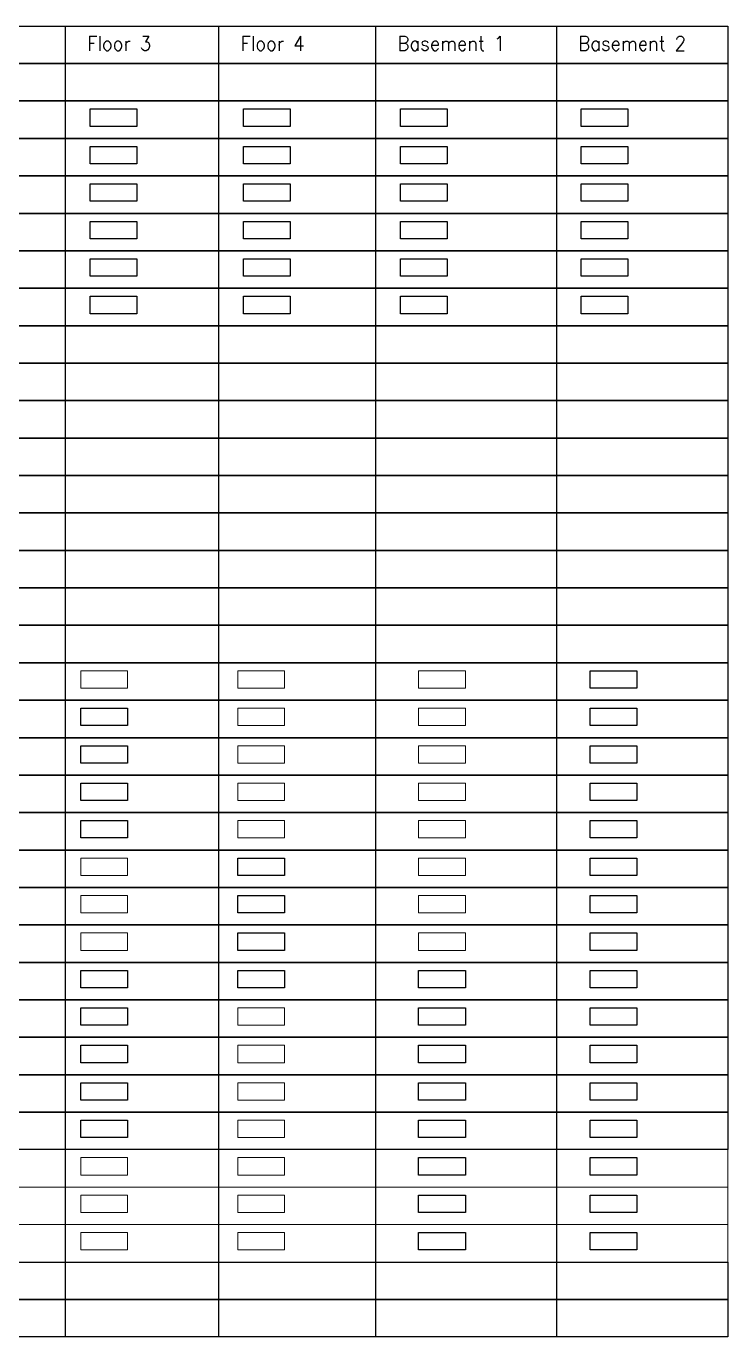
# Model space of a CAD drawing. Header units: feet. Extents: x 46032 to 46387, y 203603 to 203882.
# Drawn here: x 46177.2 to 46225.6, y 203791.7 to 203881.6 of the extents above; entities that cross this region are included whole.
import ezdxf

# ---------------------------------------------------------------- set-up
doc = ezdxf.new("R2010")
doc.units = ezdxf.units.FT
doc.header["$MEASUREMENT"] = 0
for name, color, linetype, true_color, plot in [('BLK_1_FLR_-1_BLT_UP_AREA', 25, 'Continuous', 0x995f4c, False), ('BLK_1_FLR_-1_BLT_UP_AREA_DEDUCT', 25, 'Continuous', 0x995f4c, False), ('BLK_1_FLR_-1_BLT_UP_AREA_DEDUCT_EXISTING', 25, 'Continuous', 0x995f4c, False), ('BLK_1_FLR_-1_BLT_UP_AREA_EXISTING', 25, 'Continuous', 0x995f4c, False), ('BLK_1_FLR_-1_PRIVATESTAIR_1', 25, 'Continuous', 0x995f4c, False), ('BLK_1_FLR_-2_BLT_UP_AREA_DEDUCT', 25, 'Continuous', 0x995f4c, False), ('BLK_1_FLR_-2_BLT_UP_AREA_DEDUCT_EXISTING', 25, 'Continuous', 0x995f4c, False), ('BLK_1_FLR_-2_BLT_UP_AREA_EXISTING', 25, 'Continuous', 0x995f4c, False), ('BLK_1_FLR_-2_PRIVATESTAIR_1', 25, 'Continuous', 0x995f4c, False), ('BLK_1_FLR_-2_STAIR_1', 25, 'Continuous', 0x995f4c, False)]:
    doc.layers.add(name, color=color, linetype=linetype, true_color=true_color, plot=plot)
for name, color, linetype, plot in [('BLK_1_FLR_-1_PRIVATESTAIR_1_FLIGHT_1', 7, 'Continuous', False), ('BLK_1_FLR_-1_PRIVATESTAIR_1_LANDING_1', 4, 'Continuous', False), ('BLK_1_FLR_-2_PRIVATESTAIR_1_FLIGHT_1', 7, 'Continuous', False), ('BLK_1_FLR_-2_PRIVATESTAIR_1_LANDING_1', 7, 'Continuous', False), ('BLK_1_FLR_-2_STAIR_1_FLIGHT_1', 4, 'Continuous', False), ('BLK_1_FLR_-2_STAIR_1_LANDING_1', 4, 'Continuous', False), ('BLK_1_FLR_3_BLT_UP_AREA', 7, 'Continuous', False), ('BLK_1_FLR_3_BLT_UP_AREA_DEDUCT', 7, 'Continuous', False), ('BLK_1_FLR_3_BLT_UP_AREA_DEDUCT_EXISTING', 7, 'Continuous', False), ('BLK_1_FLR_3_BLT_UP_AREA_EXISTING', 7, 'Continuous', False), ('BLK_1_FLR_3_PRIVATESTAIR_1', 7, 'Continuous', False), ('BLK_1_FLR_3_PRIVATESTAIR_1_FLIGHT_1', 7, 'Continuous', False), ('BLK_1_FLR_3_STAIR_1_FLIGHT_1', 7, 'Continuous', False), ('BLK_1_FLR_4_BLT_UP_AREA_DEDUCT', 7, 'Continuous', False), ('BLK_1_FLR_4_BLT_UP_AREA_DEDUCT_EXISTING', 7, 'Continuous', False), ('BLK_1_FLR_4_BLT_UP_AREA_EXISTING', 7, 'Continuous', False), ('BLK_1_FLR_4_PRIVATESTAIR_1', 4, 'Continuous', False), ('BLK_1_FLR_4_STAIR_1_LANDING_1', 7, 'Continuous', False)]:
    doc.layers.add(name, color=color, linetype=linetype, plot=plot)
for name, color, linetype, lineweight in [('BLK_1_FLR_-1_STAIR_1', 7, 'Continuous', 0), ('BLK_1_FLR_-1_STAIR_1_FLIGHT_1', 7, 'Continuous', 0), ('BLK_1_FLR_-1_STAIR_1_LANDING_1', 7, 'Continuous', 0), ('BLK_1_FLR_1_PRIVATESTAIR_1_LANDING_1', 7, 'Continuous', 0), ('BLK_1_FLR_3_PRIVATESTAIR_1_LANDING_1', 7, 'Continuous', 0), ('BLK_1_FLR_3_STAIR_1', 7, 'Continuous', 0), ('BLK_1_FLR_3_STAIR_1_LANDING_1', 7, 'Continuous', 0), ('BLK_1_FLR_4_PRIVATESTAIR_1_FLIGHT_1', 7, 'Continuous', 0), ('BLK_1_FLR_4_PRIVATESTAIR_1_LANDING_1', 7, 'Continuous', 0), ('BLK_1_FLR_4_STAIR_1', 7, 'Continuous', 0), ('BLK_1_FLR_4_STAIR_1_FLIGHT_1', 7, 'Continuous', 0)]:
    doc.layers.add(name, color=color, linetype=linetype, lineweight=lineweight)
doc.layers.add('BLK_1_FLR_-2_BLT_UP_AREA', color=7, linetype='Continuous')
doc.layers.add('BLK_1_FLR_4_BLT_UP_AREA', color=7, linetype='Continuous')
doc.styles.get("Standard").update_dxf_attribs({"font": 'standard'})

msp = doc.modelspace()

# ---------------------------------------------------------------- linework, layer by layer
for p, q in [((46179.912, 203881.63), (46179.912, 203879.047)), ((46190.485, 203881.63), (46190.485, 203879.047)), ((46201.309, 203881.63), (46201.309, 203879.047)), ((46213.77, 203881.63), (46213.77, 203879.047)), ((46179.912, 203879.047), (46179.912, 203876.465)), ((46190.485, 203879.047), (46190.485, 203876.465)), ((46201.309, 203879.047), (46201.309, 203876.465)), ((46213.77, 203879.047), (46213.77, 203876.465)), ((46179.912, 203876.465), (46179.912, 203873.882)), ((46190.485, 203876.465), (46190.485, 203873.882)), ((46201.309, 203876.465), (46201.309, 203873.882)), ((46213.77, 203876.465), (46213.77, 203873.882)), ((46179.912, 203873.882), (46179.912, 203871.3)), ((46190.485, 203873.882), (46190.485, 203871.3)), ((46201.309, 203873.882), (46201.309, 203871.3)), ((46213.77, 203873.882), (46213.77, 203871.3)), ((46179.912, 203871.3), (46179.912, 203868.717)), ((46190.485, 203871.3), (46190.485, 203868.717)), ((46201.309, 203871.3), (46201.309, 203868.717)), ((46213.77, 203871.3), (46213.77, 203868.717)), ((46179.912, 203868.717), (46179.912, 203866.135)), ((46190.485, 203868.717), (46190.485, 203866.135)), ((46201.309, 203868.717), (46201.309, 203866.135)), ((46213.77, 203868.717), (46213.77, 203866.135)), ((46179.912, 203866.135), (46179.912, 203863.552)), ((46190.485, 203866.135), (46190.485, 203863.552)), ((46201.309, 203866.135), (46201.309, 203863.552)), ((46213.77, 203866.135), (46213.77, 203863.552)), ((46179.912, 203863.552), (46179.912, 203860.969)), ((46190.485, 203863.552), (46190.485, 203860.969)), ((46201.309, 203863.552), (46201.309, 203860.969)), ((46213.77, 203863.552), (46213.77, 203860.969)), ((46179.912, 203860.969), (46179.912, 203858.387)), ((46190.485, 203860.969), (46190.485, 203858.387)), ((46201.309, 203860.969), (46201.309, 203858.387)), ((46213.77, 203860.969), (46213.77, 203858.387)), ((46179.912, 203858.387), (46179.912, 203855.804)), ((46190.485, 203858.387), (46190.485, 203855.804)), ((46201.309, 203858.387), (46201.309, 203855.804)), ((46213.77, 203858.387), (46213.77, 203855.804)), ((46179.912, 203855.804), (46179.912, 203853.222)), ((46190.485, 203855.804), (46190.485, 203853.222)), ((46201.309, 203855.804), (46201.309, 203853.222)), ((46213.77, 203855.804), (46213.77, 203853.222)), ((46179.912, 203853.222), (46179.912, 203850.639)), ((46190.485, 203853.222), (46190.485, 203850.639)), ((46201.309, 203853.222), (46201.309, 203850.639)), ((46213.77, 203853.222), (46213.77, 203850.639)), ((46179.912, 203850.639), (46179.912, 203848.057)), ((46190.485, 203850.639), (46190.485, 203848.057)), ((46201.309, 203850.639), (46201.309, 203848.057)), ((46213.77, 203850.639), (46213.77, 203848.057)), ((46179.912, 203848.057), (46179.912, 203845.474)), ((46190.485, 203848.057), (46190.485, 203845.474)), ((46201.309, 203848.057), (46201.309, 203845.474)), ((46213.77, 203848.057), (46213.77, 203845.474)), ((46179.912, 203845.474), (46179.912, 203842.891)), ((46190.485, 203845.474), (46190.485, 203842.891)), ((46201.309, 203845.474), (46201.309, 203842.891)), ((46213.77, 203845.474), (46213.77, 203842.891)), ((46179.912, 203842.891), (46179.912, 203840.309)), ((46190.485, 203842.891), (46190.485, 203840.309)), ((46201.309, 203842.891), (46201.309, 203840.309)), ((46213.77, 203842.891), (46213.77, 203840.309)), ((46179.912, 203840.309), (46179.912, 203837.726)), ((46190.485, 203840.309), (46190.485, 203837.726)), ((46201.309, 203840.309), (46201.309, 203837.726)), ((46213.77, 203840.309), (46213.77, 203837.726)), ((46179.912, 203837.726), (46179.912, 203835.144)), ((46190.485, 203837.726), (46190.485, 203835.144)), ((46201.309, 203837.726), (46201.309, 203835.144)), ((46213.77, 203837.726), (46213.77, 203835.144)), ((46179.912, 203835.144), (46179.912, 203832.561)), ((46190.485, 203835.144), (46190.485, 203832.561)), ((46201.309, 203835.144), (46201.309, 203832.561)), ((46213.77, 203835.144), (46213.77, 203832.561)), ((46179.912, 203832.561), (46179.912, 203829.979)), ((46190.485, 203832.561), (46190.485, 203829.979)), ((46201.309, 203832.561), (46201.309, 203829.979)), ((46213.77, 203832.561), (46213.77, 203829.979)), ((46179.912, 203829.979), (46179.912, 203827.396)), ((46190.485, 203829.979), (46190.485, 203827.396)), ((46201.309, 203829.979), (46201.309, 203827.396)), ((46213.77, 203829.979), (46213.77, 203827.396)), ((46179.912, 203827.396), (46179.912, 203824.813)), ((46190.485, 203827.396), (46190.485, 203824.813)), ((46201.309, 203827.396), (46201.309, 203824.813)), ((46213.77, 203827.396), (46213.77, 203824.813)), ((46179.912, 203824.813), (46179.912, 203822.231)), ((46190.485, 203824.813), (46190.485, 203822.231)), ((46201.309, 203824.813), (46201.309, 203822.231)), ((46213.77, 203824.813), (46213.77, 203822.231)), ((46179.912, 203822.231), (46179.912, 203819.648)), ((46190.485, 203822.231), (46190.485, 203819.648)), ((46201.309, 203822.231), (46201.309, 203819.648)), ((46213.77, 203822.231), (46213.77, 203819.648)), ((46179.912, 203819.648), (46179.912, 203817.066)), ((46190.485, 203819.648), (46190.485, 203817.066)), ((46201.309, 203819.648), (46201.309, 203817.066)), ((46213.77, 203819.648), (46213.77, 203817.066)), ((46179.912, 203817.066), (46179.912, 203814.483)), ((46190.485, 203817.066), (46190.485, 203814.483)), ((46201.309, 203817.066), (46201.309, 203814.483)), ((46213.77, 203817.066), (46213.77, 203814.483)), ((46179.912, 203814.483), (46179.912, 203811.901)), ((46190.485, 203814.483), (46190.485, 203811.901)), ((46201.309, 203814.483), (46201.309, 203811.901)), ((46213.77, 203814.483), (46213.77, 203811.901)), ((46179.912, 203811.901), (46179.912, 203809.318)), ((46190.485, 203811.901), (46190.485, 203809.318)), ((46201.309, 203811.901), (46201.309, 203809.318)), ((46213.77, 203811.901), (46213.77, 203809.318)), ((46179.912, 203809.318), (46179.912, 203806.735)), ((46190.485, 203809.318), (46190.485, 203806.735)), ((46201.309, 203809.318), (46201.309, 203806.735)), ((46213.77, 203809.318), (46213.77, 203806.735)), ((46179.912, 203806.735), (46179.912, 203804.153)), ((46190.485, 203806.735), (46190.485, 203804.153)), ((46201.309, 203806.735), (46201.309, 203804.153)), ((46213.77, 203806.735), (46213.77, 203804.153)), ((46179.912, 203804.153), (46179.912, 203801.57)), ((46190.485, 203804.153), (46190.485, 203801.57)), ((46201.309, 203804.153), (46201.309, 203801.57)), ((46213.77, 203804.153), (46213.77, 203801.57)), ((46179.912, 203801.57), (46179.912, 203798.988)), ((46190.485, 203801.57), (46190.485, 203798.988)), ((46201.309, 203801.57), (46201.309, 203798.988)), ((46213.77, 203801.57), (46213.77, 203798.988)), ((46179.912, 203798.988), (46179.912, 203796.405)), ((46190.485, 203798.988), (46190.485, 203796.405)), ((46201.309, 203798.988), (46201.309, 203796.405)), ((46213.77, 203798.988), (46213.77, 203796.405)), ((46179.912, 203796.405), (46179.912, 203793.823)), ((46190.485, 203796.405), (46190.485, 203793.823)), ((46201.309, 203796.405), (46201.309, 203793.823)), ((46213.77, 203796.405), (46213.77, 203793.823)), ((46179.912, 203793.823), (46179.912, 203791.24)), ((46190.485, 203793.823), (46190.485, 203791.24)), ((46201.309, 203793.823), (46201.309, 203791.24)), ((46213.77, 203793.823), (46213.77, 203791.24))]:
    msp.add_line(p, q)
for points in [[(46032.006, 203881.63), (46225.597, 203881.63), (46225.597, 203879.047), (46032.006, 203879.047), (46032.006, 203881.63)], [(46032.006, 203879.047), (46225.597, 203879.047), (46225.597, 203876.465), (46032.006, 203876.465), (46032.006, 203879.047)], [(46032.006, 203855.804), (46225.597, 203855.804), (46225.597, 203853.222), (46032.006, 203853.222), (46032.006, 203855.804)], [(46032.006, 203840.309), (46225.597, 203840.309), (46225.597, 203837.726), (46032.006, 203837.726), (46032.006, 203840.309)], [(46032.006, 203796.405), (46225.597, 203796.405), (46225.597, 203793.823), (46032.006, 203793.823), (46032.006, 203796.405)], [(46032.006, 203793.823), (46225.597, 203793.823), (46225.597, 203791.24), (46032.006, 203791.24), (46032.006, 203793.823)]]:
    msp.add_lwpolyline(points, close=True)
for points in [[(46032.878, 203873.882), (46032.006, 203873.882), (46032.006, 203876.465), (46225.597, 203876.465), (46225.597, 203873.882), (46082.878, 203873.882)], [(46082.878, 203873.882), (46225.597, 203873.882), (46225.597, 203871.3), (46032.006, 203871.3), (46032.006, 203873.882), (46032.878, 203873.882)], [(46032.878, 203868.717), (46032.006, 203868.717), (46032.006, 203871.3), (46225.597, 203871.3), (46225.597, 203868.717), (46082.878, 203868.717)], [(46082.878, 203868.717), (46225.597, 203868.717), (46225.597, 203866.135), (46082.878, 203866.135)], [(46082.878, 203866.135), (46225.597, 203866.135), (46225.597, 203863.552), (46082.878, 203863.552)], [(46082.878, 203863.552), (46225.597, 203863.552), (46225.597, 203860.969), (46032.006, 203860.969), (46032.006, 203863.552), (46032.878, 203863.552)], [(46032.878, 203858.387), (46032.006, 203858.387), (46032.006, 203860.969), (46225.597, 203860.969), (46225.597, 203858.387), (46082.878, 203858.387)], [(46082.878, 203858.387), (46225.597, 203858.387), (46225.597, 203855.804), (46032.006, 203855.804), (46032.006, 203858.387), (46032.878, 203858.387)], [(46032.878, 203850.639), (46032.006, 203850.639), (46032.006, 203853.222), (46225.597, 203853.222), (46225.597, 203850.639), (46082.878, 203850.639)], [(46032.878, 203848.057), (46032.006, 203848.057), (46032.006, 203850.639), (46225.597, 203850.639), (46225.597, 203848.057), (46082.878, 203848.057)], [(46082.878, 203850.639), (46225.597, 203850.639), (46225.597, 203848.057), (46082.878, 203848.057)], [(46082.878, 203848.057), (46225.597, 203848.057), (46225.597, 203845.474), (46082.878, 203845.474)], [(46082.878, 203845.474), (46225.597, 203845.474), (46225.597, 203842.891), (46082.878, 203842.891)], [(46082.878, 203842.891), (46225.597, 203842.891), (46225.597, 203840.309), (46032.006, 203840.309), (46032.006, 203842.891), (46032.878, 203842.891)], [(46032.878, 203835.144), (46032.006, 203835.144), (46032.006, 203837.726), (46225.597, 203837.726), (46225.597, 203835.144), (46082.878, 203835.144)], [(46082.878, 203835.144), (46225.597, 203835.144), (46225.597, 203832.561), (46128.861, 203832.561)], [(46128.861, 203832.561), (46225.597, 203832.561), (46225.597, 203829.979), (46128.861, 203829.979)], [(46128.861, 203829.979), (46225.597, 203829.979), (46225.597, 203827.396), (46128.861, 203827.396)], [(46128.861, 203827.396), (46225.597, 203827.396), (46225.597, 203824.813), (46082.878, 203824.813)], [(46082.878, 203824.813), (46225.597, 203824.813), (46225.597, 203822.231), (46128.861, 203822.231)], [(46128.861, 203822.231), (46225.597, 203822.231), (46225.597, 203819.648), (46128.861, 203819.648)], [(46128.861, 203819.648), (46225.597, 203819.648), (46225.597, 203817.066), (46032.006, 203817.066), (46032.006, 203819.648), (46032.878, 203819.648)], [(46032.878, 203814.483), (46032.006, 203814.483), (46032.006, 203817.066), (46225.597, 203817.066), (46225.597, 203814.483), (46082.878, 203814.483)], [(46082.878, 203814.483), (46225.597, 203814.483), (46225.597, 203811.901), (46128.861, 203811.901)], [(46128.861, 203811.901), (46225.597, 203811.901), (46225.597, 203809.318), (46128.861, 203809.318)], [(46128.861, 203809.318), (46225.597, 203809.318), (46225.597, 203806.735), (46128.861, 203806.735)], [(46128.861, 203806.735), (46225.597, 203806.735), (46225.597, 203804.153), (46082.878, 203804.153)]]:
    msp.add_lwpolyline(points)
at = {"layer": 'BLK_1_FLR_-1_BLT_UP_AREA', "color": 25}
for points in [[(46203.028, 203875.914), (46206.248, 203875.914), (46206.248, 203874.713), (46203.028, 203874.713)], [(46203.028, 203868.166), (46206.248, 203868.166), (46206.248, 203866.965), (46203.028, 203866.965)]]:
    msp.add_lwpolyline(points, close=True, dxfattribs=at)
at = {"layer": 'BLK_1_FLR_-1_BLT_UP_AREA_DEDUCT', "color": 25}
for points in [[(46203.028, 203873.331), (46206.248, 203873.331), (46206.248, 203872.13), (46203.028, 203872.13)], [(46203.028, 203863.001), (46206.248, 203863.001), (46206.248, 203861.8), (46203.028, 203861.8)]]:
    msp.add_lwpolyline(points, close=True, dxfattribs=at)
at = {"layer": 'BLK_1_FLR_-1_BLT_UP_AREA_DEDUCT_EXISTING', "color": 25}
msp.add_lwpolyline([(46203.028, 203865.583), (46206.248, 203865.583), (46206.248, 203864.382), (46203.028, 203864.382)], close=True, dxfattribs=at)
at = {"layer": 'BLK_1_FLR_-1_BLT_UP_AREA_EXISTING', "color": 25}
msp.add_lwpolyline([(46203.028, 203870.749), (46206.248, 203870.749), (46206.248, 203869.547), (46203.028, 203869.547)], close=True, dxfattribs=at)
at = {"layer": 'BLK_1_FLR_-1_PRIVATESTAIR_1', "color": 7}
msp.add_lwpolyline([(46204.275, 203816.514), (46207.496, 203816.514), (46207.496, 203815.313), (46204.275, 203815.313)], close=True, dxfattribs=at)
at = {"layer": 'BLK_1_FLR_-1_PRIVATESTAIR_1_FLIGHT_1'}
msp.add_lwpolyline([(46204.275, 203813.932), (46207.496, 203813.932), (46207.496, 203812.731), (46204.275, 203812.731)], close=True, dxfattribs=at)
at = {"layer": 'BLK_1_FLR_-1_PRIVATESTAIR_1_FLIGHT_1', "color": 3}
msp.add_lwpolyline([(46204.275, 203811.349), (46207.496, 203811.349), (46207.496, 203810.148), (46204.275, 203810.148)], close=True, dxfattribs=at)
at = {"layer": 'BLK_1_FLR_-1_PRIVATESTAIR_1_FLIGHT_1', "color": 2}
msp.add_lwpolyline([(46204.275, 203808.767), (46207.496, 203808.767), (46207.496, 203807.566), (46204.275, 203807.566)], close=True, dxfattribs=at)
at = {"layer": 'BLK_1_FLR_-1_PRIVATESTAIR_1_FLIGHT_1', "color": 1}
msp.add_lwpolyline([(46204.275, 203806.184), (46207.496, 203806.184), (46207.496, 203804.983), (46204.275, 203804.983)], close=True, dxfattribs=at)
at = {"layer": 'BLK_1_FLR_-1_PRIVATESTAIR_1_LANDING_1', "color": 7}
msp.add_lwpolyline([(46204.275, 203803.602), (46207.496, 203803.602), (46207.496, 203802.4), (46204.275, 203802.4)], close=True, dxfattribs=at)
at = {"layer": 'BLK_1_FLR_-1_PRIVATESTAIR_1_LANDING_1', "color": 2}
msp.add_lwpolyline([(46204.275, 203801.019), (46207.496, 203801.019), (46207.496, 203799.818), (46204.275, 203799.818)], close=True, dxfattribs=at)
at = {"layer": 'BLK_1_FLR_-1_PRIVATESTAIR_1_LANDING_1', "color": 1}
msp.add_lwpolyline([(46204.275, 203798.436), (46207.496, 203798.436), (46207.496, 203797.235), (46204.275, 203797.235)], close=True, dxfattribs=at)
at = {"layer": 'BLK_1_FLR_-1_STAIR_1'}
msp.add_lwpolyline([(46204.275, 203837.175), (46207.496, 203837.175), (46207.496, 203835.974), (46204.275, 203835.974)], close=True, dxfattribs=at)
at = {"layer": 'BLK_1_FLR_-1_STAIR_1_FLIGHT_1'}
msp.add_lwpolyline([(46204.275, 203834.592), (46207.496, 203834.592), (46207.496, 203833.391), (46204.275, 203833.391)], close=True, dxfattribs=at)
at = {"layer": 'BLK_1_FLR_-1_STAIR_1_FLIGHT_1', "color": 3}
msp.add_lwpolyline([(46204.275, 203832.01), (46207.496, 203832.01), (46207.496, 203830.809), (46204.275, 203830.809)], close=True, dxfattribs=at)
at = {"layer": 'BLK_1_FLR_-1_STAIR_1_FLIGHT_1', "color": 2}
msp.add_lwpolyline([(46204.275, 203829.427), (46207.496, 203829.427), (46207.496, 203828.226), (46204.275, 203828.226)], close=True, dxfattribs=at)
at = {"layer": 'BLK_1_FLR_-1_STAIR_1_FLIGHT_1', "color": 1}
msp.add_lwpolyline([(46204.275, 203826.845), (46207.496, 203826.845), (46207.496, 203825.644), (46204.275, 203825.644)], close=True, dxfattribs=at)
at = {"layer": 'BLK_1_FLR_-1_STAIR_1_LANDING_1'}
msp.add_lwpolyline([(46204.275, 203824.262), (46207.496, 203824.262), (46207.496, 203823.061), (46204.275, 203823.061)], close=True, dxfattribs=at)
at = {"layer": 'BLK_1_FLR_-1_STAIR_1_LANDING_1', "color": 2}
msp.add_lwpolyline([(46204.275, 203821.68), (46207.496, 203821.68), (46207.496, 203820.478), (46204.275, 203820.478)], close=True, dxfattribs=at)
at = {"layer": 'BLK_1_FLR_-1_STAIR_1_LANDING_1', "color": 1}
msp.add_lwpolyline([(46204.275, 203819.097), (46207.496, 203819.097), (46207.496, 203817.896), (46204.275, 203817.896)], close=True, dxfattribs=at)
at = {"layer": 'BLK_1_FLR_-2_BLT_UP_AREA', "color": 25}
for points in [[(46215.489, 203875.914), (46218.709, 203875.914), (46218.709, 203874.713), (46215.489, 203874.713)], [(46215.489, 203868.166), (46218.709, 203868.166), (46218.709, 203866.965), (46215.489, 203866.965)]]:
    msp.add_lwpolyline(points, close=True, dxfattribs=at)
at = {"layer": 'BLK_1_FLR_-2_BLT_UP_AREA_DEDUCT', "color": 25}
for points in [[(46215.489, 203873.331), (46218.709, 203873.331), (46218.709, 203872.13), (46215.489, 203872.13)], [(46215.489, 203863.001), (46218.709, 203863.001), (46218.709, 203861.8), (46215.489, 203861.8)]]:
    msp.add_lwpolyline(points, close=True, dxfattribs=at)
at = {"layer": 'BLK_1_FLR_-2_BLT_UP_AREA_DEDUCT_EXISTING', "color": 25}
msp.add_lwpolyline([(46215.489, 203865.583), (46218.709, 203865.583), (46218.709, 203864.382), (46215.489, 203864.382)], close=True, dxfattribs=at)
at = {"layer": 'BLK_1_FLR_-2_BLT_UP_AREA_EXISTING', "color": 25}
msp.add_lwpolyline([(46215.489, 203870.749), (46218.709, 203870.749), (46218.709, 203869.547), (46215.489, 203869.547)], close=True, dxfattribs=at)
at = {"layer": 'BLK_1_FLR_-2_PRIVATESTAIR_1', "color": 7}
msp.add_lwpolyline([(46216.102, 203816.514), (46219.322, 203816.514), (46219.322, 203815.313), (46216.102, 203815.313)], close=True, dxfattribs=at)
at = {"layer": 'BLK_1_FLR_-2_PRIVATESTAIR_1_FLIGHT_1'}
msp.add_lwpolyline([(46216.102, 203813.932), (46219.322, 203813.932), (46219.322, 203812.731), (46216.102, 203812.731)], close=True, dxfattribs=at)
at = {"layer": 'BLK_1_FLR_-2_PRIVATESTAIR_1_FLIGHT_1', "color": 3}
msp.add_lwpolyline([(46216.102, 203811.349), (46219.322, 203811.349), (46219.322, 203810.148), (46216.102, 203810.148)], close=True, dxfattribs=at)
at = {"layer": 'BLK_1_FLR_-2_PRIVATESTAIR_1_FLIGHT_1', "color": 2}
msp.add_lwpolyline([(46216.102, 203808.767), (46219.322, 203808.767), (46219.322, 203807.566), (46216.102, 203807.566)], close=True, dxfattribs=at)
at = {"layer": 'BLK_1_FLR_-2_PRIVATESTAIR_1_FLIGHT_1', "color": 1}
msp.add_lwpolyline([(46216.102, 203806.184), (46219.322, 203806.184), (46219.322, 203804.983), (46216.102, 203804.983)], close=True, dxfattribs=at)
at = {"layer": 'BLK_1_FLR_-2_PRIVATESTAIR_1_LANDING_1', "color": 7}
msp.add_lwpolyline([(46216.102, 203803.602), (46219.322, 203803.602), (46219.322, 203802.4), (46216.102, 203802.4)], close=True, dxfattribs=at)
at = {"layer": 'BLK_1_FLR_-2_PRIVATESTAIR_1_LANDING_1', "color": 2}
msp.add_lwpolyline([(46216.102, 203801.019), (46219.322, 203801.019), (46219.322, 203799.818), (46216.102, 203799.818)], close=True, dxfattribs=at)
at = {"layer": 'BLK_1_FLR_-2_PRIVATESTAIR_1_LANDING_1', "color": 1}
msp.add_lwpolyline([(46216.102, 203798.436), (46219.322, 203798.436), (46219.322, 203797.235), (46216.102, 203797.235)], close=True, dxfattribs=at)
at = {"layer": 'BLK_1_FLR_-2_STAIR_1', "color": 7}
msp.add_lwpolyline([(46216.102, 203837.175), (46219.322, 203837.175), (46219.322, 203835.974), (46216.102, 203835.974)], close=True, dxfattribs=at)
at = {"layer": 'BLK_1_FLR_-2_STAIR_1_FLIGHT_1', "color": 7}
msp.add_lwpolyline([(46216.102, 203834.592), (46219.322, 203834.592), (46219.322, 203833.391), (46216.102, 203833.391)], close=True, dxfattribs=at)
at = {"layer": 'BLK_1_FLR_-2_STAIR_1_FLIGHT_1', "color": 3}
msp.add_lwpolyline([(46216.102, 203832.01), (46219.322, 203832.01), (46219.322, 203830.809), (46216.102, 203830.809)], close=True, dxfattribs=at)
at = {"layer": 'BLK_1_FLR_-2_STAIR_1_FLIGHT_1', "color": 2}
msp.add_lwpolyline([(46216.102, 203829.427), (46219.322, 203829.427), (46219.322, 203828.226), (46216.102, 203828.226)], close=True, dxfattribs=at)
at = {"layer": 'BLK_1_FLR_-2_STAIR_1_FLIGHT_1', "color": 1}
msp.add_lwpolyline([(46216.102, 203826.845), (46219.322, 203826.845), (46219.322, 203825.644), (46216.102, 203825.644)], close=True, dxfattribs=at)
at = {"layer": 'BLK_1_FLR_-2_STAIR_1_LANDING_1', "color": 7}
msp.add_lwpolyline([(46216.102, 203824.262), (46219.322, 203824.262), (46219.322, 203823.061), (46216.102, 203823.061)], close=True, dxfattribs=at)
at = {"layer": 'BLK_1_FLR_-2_STAIR_1_LANDING_1', "color": 2}
msp.add_lwpolyline([(46216.102, 203821.68), (46219.322, 203821.68), (46219.322, 203820.478), (46216.102, 203820.478)], close=True, dxfattribs=at)
at = {"layer": 'BLK_1_FLR_-2_STAIR_1_LANDING_1', "color": 1}
msp.add_lwpolyline([(46216.102, 203819.097), (46219.322, 203819.097), (46219.322, 203817.896), (46216.102, 203817.896)], close=True, dxfattribs=at)
at = {"layer": 'BLK_1_FLR_1_PRIVATESTAIR_1_LANDING_1'}
for points in [[(46082.878, 203804.153), (46225.597, 203804.153), (46225.597, 203801.57), (46128.861, 203801.57)], [(46128.861, 203801.57), (46225.597, 203801.57), (46225.597, 203798.988), (46128.861, 203798.988)], [(46128.861, 203798.988), (46225.597, 203798.988), (46225.597, 203796.405), (46032.006, 203796.405), (46032.006, 203798.988), (46032.878, 203798.988)]]:
    msp.add_lwpolyline(points, dxfattribs=at)
at = {"layer": 'BLK_1_FLR_3_BLT_UP_AREA', "color": 25}
for points in [[(46181.63, 203875.914), (46184.85, 203875.914), (46184.85, 203874.713), (46181.63, 203874.713)], [(46181.63, 203868.166), (46184.85, 203868.166), (46184.85, 203866.965), (46181.63, 203866.965)]]:
    msp.add_lwpolyline(points, close=True, dxfattribs=at)
at = {"layer": 'BLK_1_FLR_3_BLT_UP_AREA_DEDUCT', "color": 25}
for points in [[(46181.63, 203873.331), (46184.85, 203873.331), (46184.85, 203872.13), (46181.63, 203872.13)], [(46181.63, 203863.001), (46184.85, 203863.001), (46184.85, 203861.8), (46181.63, 203861.8)]]:
    msp.add_lwpolyline(points, close=True, dxfattribs=at)
at = {"layer": 'BLK_1_FLR_3_BLT_UP_AREA_DEDUCT_EXISTING', "color": 25}
msp.add_lwpolyline([(46181.63, 203865.583), (46184.85, 203865.583), (46184.85, 203864.382), (46181.63, 203864.382)], close=True, dxfattribs=at)
at = {"layer": 'BLK_1_FLR_3_BLT_UP_AREA_EXISTING', "color": 25}
msp.add_lwpolyline([(46181.63, 203870.749), (46184.85, 203870.749), (46184.85, 203869.547), (46181.63, 203869.547)], close=True, dxfattribs=at)
at = {"layer": 'BLK_1_FLR_3_PRIVATESTAIR_1'}
msp.add_lwpolyline([(46180.99, 203816.514), (46184.21, 203816.514), (46184.21, 203815.313), (46180.99, 203815.313)], close=True, dxfattribs=at)
at = {"layer": 'BLK_1_FLR_3_PRIVATESTAIR_1_FLIGHT_1'}
msp.add_lwpolyline([(46180.99, 203813.932), (46184.21, 203813.932), (46184.21, 203812.731), (46180.99, 203812.731)], close=True, dxfattribs=at)
at = {"layer": 'BLK_1_FLR_3_PRIVATESTAIR_1_FLIGHT_1', "color": 3}
msp.add_lwpolyline([(46180.99, 203811.349), (46184.21, 203811.349), (46184.21, 203810.148), (46180.99, 203810.148)], close=True, dxfattribs=at)
at = {"layer": 'BLK_1_FLR_3_PRIVATESTAIR_1_FLIGHT_1', "color": 2}
msp.add_lwpolyline([(46180.99, 203808.767), (46184.21, 203808.767), (46184.21, 203807.566), (46180.99, 203807.566)], close=True, dxfattribs=at)
at = {"layer": 'BLK_1_FLR_3_PRIVATESTAIR_1_FLIGHT_1', "color": 1}
msp.add_lwpolyline([(46180.99, 203806.184), (46184.21, 203806.184), (46184.21, 203804.983), (46180.99, 203804.983)], close=True, dxfattribs=at)
at = {"layer": 'BLK_1_FLR_3_PRIVATESTAIR_1_LANDING_1', "color": 7}
msp.add_lwpolyline([(46180.99, 203803.602), (46184.21, 203803.602), (46184.21, 203802.4), (46180.99, 203802.4)], close=True, dxfattribs=at)
at = {"layer": 'BLK_1_FLR_3_PRIVATESTAIR_1_LANDING_1', "color": 2}
msp.add_lwpolyline([(46180.99, 203801.019), (46184.21, 203801.019), (46184.21, 203799.818), (46180.99, 203799.818)], close=True, dxfattribs=at)
at = {"layer": 'BLK_1_FLR_3_PRIVATESTAIR_1_LANDING_1', "color": 1}
msp.add_lwpolyline([(46180.99, 203798.436), (46184.21, 203798.436), (46184.21, 203797.235), (46180.99, 203797.235)], close=True, dxfattribs=at)
at = {"layer": 'BLK_1_FLR_3_STAIR_1'}
msp.add_lwpolyline([(46180.99, 203837.175), (46184.21, 203837.175), (46184.21, 203835.974), (46180.99, 203835.974)], close=True, dxfattribs=at)
at = {"layer": 'BLK_1_FLR_3_STAIR_1_FLIGHT_1'}
msp.add_lwpolyline([(46180.99, 203834.592), (46184.21, 203834.592), (46184.21, 203833.391), (46180.99, 203833.391)], close=True, dxfattribs=at)
at = {"layer": 'BLK_1_FLR_3_STAIR_1_FLIGHT_1', "color": 3}
msp.add_lwpolyline([(46180.99, 203832.01), (46184.21, 203832.01), (46184.21, 203830.809), (46180.99, 203830.809)], close=True, dxfattribs=at)
at = {"layer": 'BLK_1_FLR_3_STAIR_1_FLIGHT_1', "color": 2}
msp.add_lwpolyline([(46180.99, 203829.427), (46184.21, 203829.427), (46184.21, 203828.226), (46180.99, 203828.226)], close=True, dxfattribs=at)
at = {"layer": 'BLK_1_FLR_3_STAIR_1_FLIGHT_1', "color": 1}
msp.add_lwpolyline([(46180.99, 203826.845), (46184.21, 203826.845), (46184.21, 203825.644), (46180.99, 203825.644)], close=True, dxfattribs=at)
at = {"layer": 'BLK_1_FLR_3_STAIR_1_LANDING_1'}
msp.add_lwpolyline([(46180.99, 203824.262), (46184.21, 203824.262), (46184.21, 203823.061), (46180.99, 203823.061)], close=True, dxfattribs=at)
at = {"layer": 'BLK_1_FLR_3_STAIR_1_LANDING_1', "color": 2}
msp.add_lwpolyline([(46180.99, 203821.68), (46184.21, 203821.68), (46184.21, 203820.478), (46180.99, 203820.478)], close=True, dxfattribs=at)
at = {"layer": 'BLK_1_FLR_3_STAIR_1_LANDING_1', "color": 1}
msp.add_lwpolyline([(46180.99, 203819.097), (46184.21, 203819.097), (46184.21, 203817.896), (46180.99, 203817.896)], close=True, dxfattribs=at)
at = {"layer": 'BLK_1_FLR_4_BLT_UP_AREA', "color": 25}
for points in [[(46192.203, 203875.914), (46195.423, 203875.914), (46195.423, 203874.713), (46192.203, 203874.713)], [(46192.203, 203868.166), (46195.423, 203868.166), (46195.423, 203866.965), (46192.203, 203866.965)]]:
    msp.add_lwpolyline(points, close=True, dxfattribs=at)
at = {"layer": 'BLK_1_FLR_4_BLT_UP_AREA_DEDUCT', "color": 25}
for points in [[(46192.203, 203873.331), (46195.423, 203873.331), (46195.423, 203872.13), (46192.203, 203872.13)], [(46192.203, 203863.001), (46195.423, 203863.001), (46195.423, 203861.8), (46192.203, 203861.8)]]:
    msp.add_lwpolyline(points, close=True, dxfattribs=at)
at = {"layer": 'BLK_1_FLR_4_BLT_UP_AREA_DEDUCT_EXISTING', "color": 25}
msp.add_lwpolyline([(46192.203, 203865.583), (46195.423, 203865.583), (46195.423, 203864.382), (46192.203, 203864.382)], close=True, dxfattribs=at)
at = {"layer": 'BLK_1_FLR_4_BLT_UP_AREA_EXISTING', "color": 25}
msp.add_lwpolyline([(46192.203, 203870.749), (46195.423, 203870.749), (46195.423, 203869.547), (46192.203, 203869.547)], close=True, dxfattribs=at)
at = {"layer": 'BLK_1_FLR_4_PRIVATESTAIR_1', "color": 7}
msp.add_lwpolyline([(46191.814, 203816.514), (46195.035, 203816.514), (46195.035, 203815.313), (46191.814, 203815.313)], close=True, dxfattribs=at)
at = {"layer": 'BLK_1_FLR_4_PRIVATESTAIR_1_FLIGHT_1'}
msp.add_lwpolyline([(46191.814, 203813.932), (46195.035, 203813.932), (46195.035, 203812.731), (46191.814, 203812.731)], close=True, dxfattribs=at)
at = {"layer": 'BLK_1_FLR_4_PRIVATESTAIR_1_FLIGHT_1', "color": 3}
msp.add_lwpolyline([(46191.814, 203811.349), (46195.035, 203811.349), (46195.035, 203810.148), (46191.814, 203810.148)], close=True, dxfattribs=at)
at = {"layer": 'BLK_1_FLR_4_PRIVATESTAIR_1_FLIGHT_1', "color": 2}
msp.add_lwpolyline([(46191.814, 203808.767), (46195.035, 203808.767), (46195.035, 203807.566), (46191.814, 203807.566)], close=True, dxfattribs=at)
at = {"layer": 'BLK_1_FLR_4_PRIVATESTAIR_1_FLIGHT_1', "color": 1}
msp.add_lwpolyline([(46191.814, 203806.184), (46195.035, 203806.184), (46195.035, 203804.983), (46191.814, 203804.983)], close=True, dxfattribs=at)
at = {"layer": 'BLK_1_FLR_4_PRIVATESTAIR_1_LANDING_1', "color": 7}
msp.add_lwpolyline([(46191.814, 203803.602), (46195.035, 203803.602), (46195.035, 203802.4), (46191.814, 203802.4)], close=True, dxfattribs=at)
at = {"layer": 'BLK_1_FLR_4_PRIVATESTAIR_1_LANDING_1', "color": 2}
msp.add_lwpolyline([(46191.814, 203801.019), (46195.035, 203801.019), (46195.035, 203799.818), (46191.814, 203799.818)], close=True, dxfattribs=at)
at = {"layer": 'BLK_1_FLR_4_PRIVATESTAIR_1_LANDING_1', "color": 1}
msp.add_lwpolyline([(46191.814, 203798.436), (46195.035, 203798.436), (46195.035, 203797.235), (46191.814, 203797.235)], close=True, dxfattribs=at)
at = {"layer": 'BLK_1_FLR_4_STAIR_1'}
msp.add_lwpolyline([(46191.814, 203837.175), (46195.035, 203837.175), (46195.035, 203835.974), (46191.814, 203835.974)], close=True, dxfattribs=at)
at = {"layer": 'BLK_1_FLR_4_STAIR_1_FLIGHT_1'}
msp.add_lwpolyline([(46191.814, 203834.592), (46195.035, 203834.592), (46195.035, 203833.391), (46191.814, 203833.391)], close=True, dxfattribs=at)
at = {"layer": 'BLK_1_FLR_4_STAIR_1_FLIGHT_1', "color": 3}
msp.add_lwpolyline([(46191.814, 203832.01), (46195.035, 203832.01), (46195.035, 203830.809), (46191.814, 203830.809)], close=True, dxfattribs=at)
at = {"layer": 'BLK_1_FLR_4_STAIR_1_FLIGHT_1', "color": 2}
msp.add_lwpolyline([(46191.814, 203829.427), (46195.035, 203829.427), (46195.035, 203828.226), (46191.814, 203828.226)], close=True, dxfattribs=at)
at = {"layer": 'BLK_1_FLR_4_STAIR_1_FLIGHT_1', "color": 1}
msp.add_lwpolyline([(46191.814, 203826.845), (46195.035, 203826.845), (46195.035, 203825.644), (46191.814, 203825.644)], close=True, dxfattribs=at)
at = {"layer": 'BLK_1_FLR_4_STAIR_1_LANDING_1'}
msp.add_lwpolyline([(46191.814, 203824.262), (46195.035, 203824.262), (46195.035, 203823.061), (46191.814, 203823.061)], close=True, dxfattribs=at)
at = {"layer": 'BLK_1_FLR_4_STAIR_1_LANDING_1', "color": 2}
msp.add_lwpolyline([(46191.814, 203821.68), (46195.035, 203821.68), (46195.035, 203820.478), (46191.814, 203820.478)], close=True, dxfattribs=at)
at = {"layer": 'BLK_1_FLR_4_STAIR_1_LANDING_1', "color": 1}
msp.add_lwpolyline([(46191.814, 203819.097), (46195.035, 203819.097), (46195.035, 203817.896), (46191.814, 203817.896)], close=True, dxfattribs=at)

# ---------------------------------------------------------------- texts
at = {"char_height": 1, "attachment_point": 1}
for s, insert in [('Floor 3', (46181.427, 203880.935)), ('Floor 4', (46192, 203880.935)), ('Basement 1', (46202.825, 203880.935)), ('Basement 2', (46215.286, 203880.935))]:
    msp.add_mtext_dynamic_manual_height_columns(s, width=9.06706, gutter_width=5, heights=[0], dxfattribs=dict(at, insert=insert))

doc.saveas('drawing.dxf')
